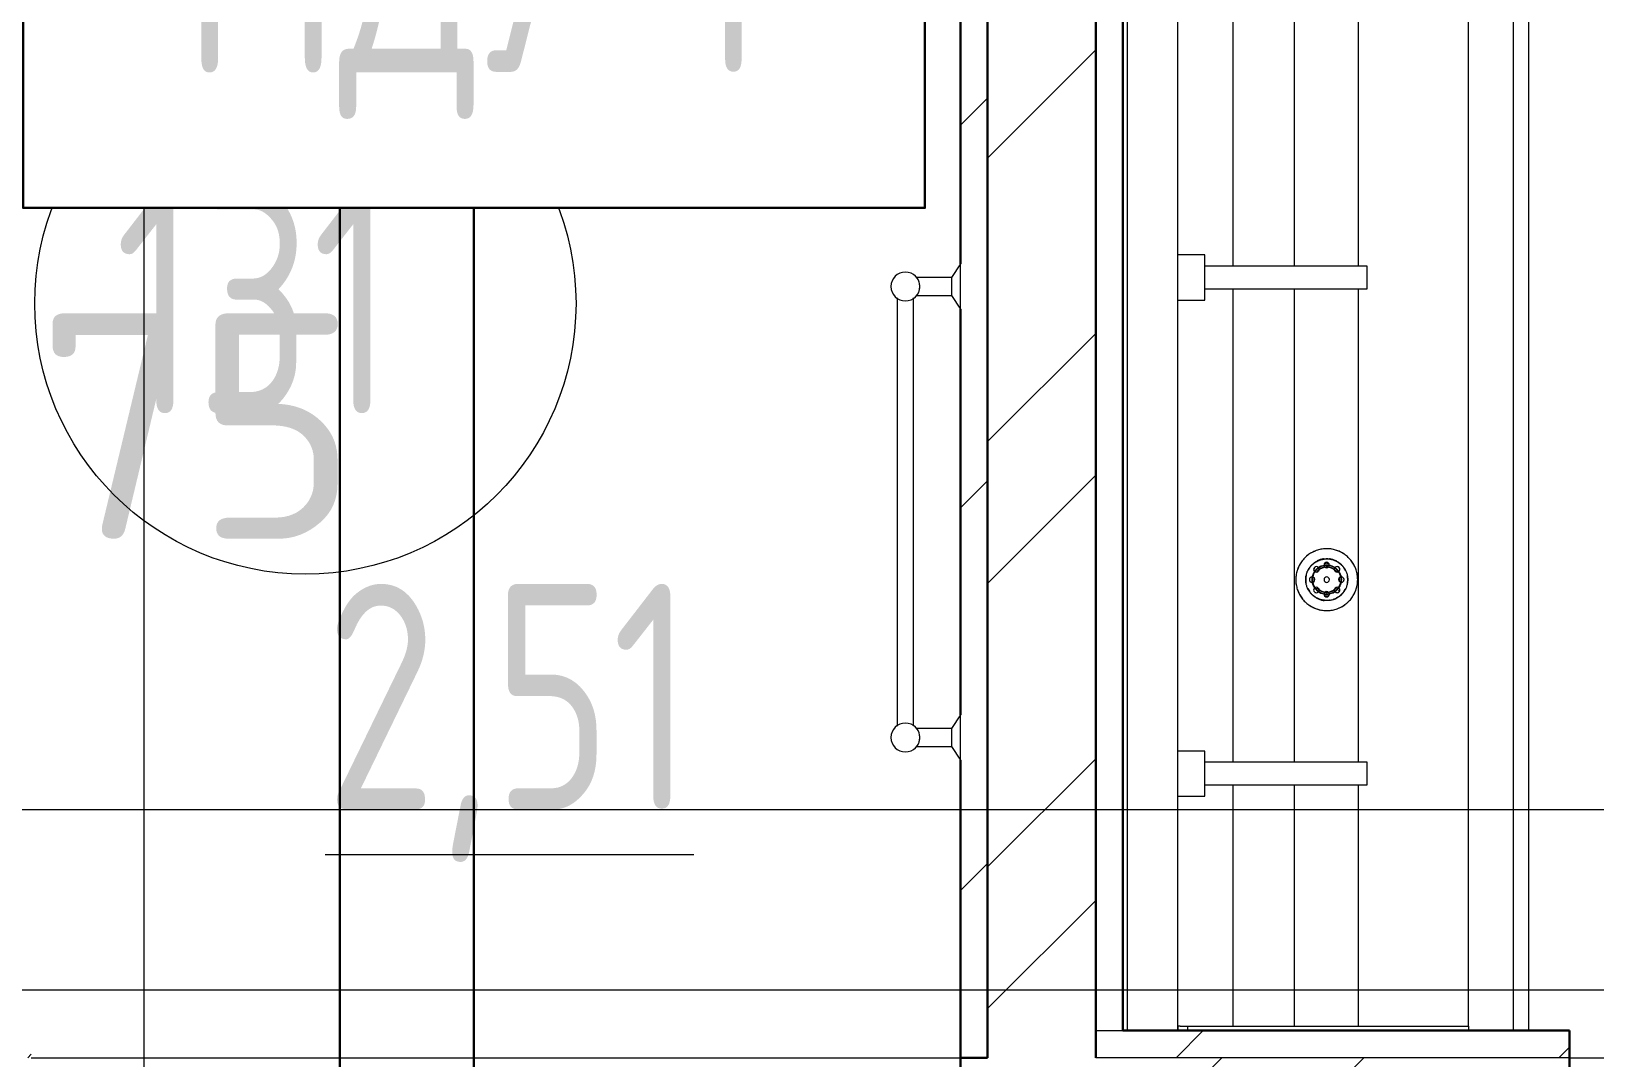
# Model space of a CAD drawing. Header units: millimetres. Extents: x -1073752 to 1436911, y -1379358 to 94781.
# Drawn here: x -1007392 to -1005659, y -909094 to -907956 of the extents above; entities that cross this region are included whole.
import ezdxf
from ezdxf.enums import TextEntityAlignment as Align

# ---------------------------------------------------------------- set-up
doc = ezdxf.new("R2010")
doc.units = ezdxf.units.MM
doc.set_wipeout_variables(frame=1)
doc.linetypes.add('ADSK_Линия сетки', pattern=[25, 20, -2.5, 0, -2.5])
doc.linetypes.add('ADSK_Сверху', pattern=[450, 300, -150])
for name, color, linetype, lineweight in [('RC-Дымоудаление', 1, 'Continuous', 30), ('лс', 5, 'Continuous', 30), ('Марки помещений', 7, 'Continuous', 20), ('Оси', 252, 'Continuous', 9), ('Сантехника', 252, 'Continuous', 9), ('Стены наружные', 7, 'Continuous', 18), ('Стены штриховка', 7, 'Continuous', 9)]:
    doc.layers.add(name, color=color, linetype=linetype, lineweight=lineweight)
doc.layers.add('RC-Позиционные_обозначения', color=7, linetype='Continuous')
doc.layers.add('Линии', color=7, linetype='Continuous', lineweight=9, true_color=0x00a600)
doc.styles.add('GOST Common_3', font='', dxfattribs={"height": 3.5})
doc.styles.add('ISOCPEUR', font='isocpeur.ttf', dxfattribs={"height": 250})
doc.styles.add('RubezhCAD', font='isocpeur.ttf')
doc.styles.get("Standard").update_dxf_attribs({"font": 'arial.ttf'})
doc.styles.get('GOST Common_3').set_extended_font_data('GOST 2.304 type A')

# ---------------------------------------------------------------- blocks, each defined once
blk = doc.blocks.new('1 этаж')
at = {"layer": 'Линии', "color": 251, "linetype": 'ADSK_Сверху', "ltscale": 100, "true_color": 0x636466}
blk.add_line((-15070.8, -11343.7), (-4250.8, -11343.7), dxfattribs=at)
at = {"layer": 'Марки помещений', "color": 251, "true_color": 0x636466}
blk.add_circle((-14676.9, -10782.6), 300, dxfattribs=at)
at = {"layer": 'Оси', "color": 251, "linetype": 'ADSK_Линия сетки', "ltscale": 100, "true_color": 0x636466}
for p, q in [((-14855.8, -2643.7), (-14855.8, -32499.9)), ((4411.5, -11543.7), (-72528.1, -11543.7))]:
    blk.add_line(p, q, dxfattribs=at)
at = {"layer": 'Сантехника', "color": 251, "true_color": 0x636466}
for p, q in [((-13765.8, -11588.7), (-13765.8, -9918.7)), ((-13709.8, -11583.7), (-13709.8, -9923.7)), ((-13387.8, -11583.7), (-13387.8, -9923.7)), ((-13337.8, -11588.7), (-13337.8, -9918.7)), ((-13320.8, -11588.7), (-13320.8, -9918.7)), ((-13648.4, -10741.3), (-13648.4, -10216.2)), ((-13580.4, -10741.2), (-13580.4, -10216.2)), ((-13509.7, -10741.2), (-13509.7, -10216.2)), ((-13950.8, -10738.7), (-13960.8, -10753.7)), ((-13950.8, -10738.7), (-13960.8, -10753.7)), ((-13950.8, -10788.7), (-13950.8, -10738.7)), ((-13679.8, -10728.7), (-13709.8, -10728.7)), ((-13679.8, -10778.7), (-13679.8, -10728.7)), ((-13499.8, -10741.2), (-13679.8, -10741.2)), ((-13499.8, -10766.2), (-13499.8, -10741.2)), ((-13960.8, -10753.7), (-13999.3, -10753.7)), ((-13960.8, -10753.7), (-13960.8, -10773.7)), ((-14020.8, -10776.4), (-14020.8, -11251.1)), ((-14002.8, -11250.6), (-14002.8, -10776.4)), ((-13999.3, -10773.7), (-13960.8, -10773.7)), ((-13960.8, -10773.7), (-13950.8, -10788.7)), ((-13709.8, -10778.7), (-13679.8, -10778.7)), ((-13679.8, -10766.2), (-13499.8, -10766.2)), ((-13648.4, -11291.3), (-13648.4, -10766.2)), ((-13580.4, -11291.2), (-13580.4, -10766.2)), ((-13509.7, -11291.2), (-13509.7, -10766.2)), ((-13950.8, -11238.7), (-13960.8, -11253.7)), ((-13950.8, -11238.7), (-13960.8, -11253.7)), ((-13950.8, -11288.7), (-13950.8, -11238.7)), ((-13960.8, -11253.7), (-13999.3, -11253.7)), ((-13960.8, -11253.7), (-13960.8, -11273.7)), ((-13999.3, -11273.7), (-13960.8, -11273.7)), ((-13960.8, -11273.7), (-13950.8, -11288.7)), ((-13679.8, -11278.7), (-13709.8, -11278.7)), ((-13679.8, -11328.7), (-13679.8, -11278.7)), ((-13499.8, -11291.2), (-13679.8, -11291.2)), ((-13499.8, -11316.2), (-13499.8, -11291.2)), ((-13648.4, -11583.7), (-13648.4, -11316.2)), ((-13709.8, -11328.7), (-13679.8, -11328.7)), ((-13679.8, -11316.2), (-13499.8, -11316.2)), ((-13580.4, -11583.7), (-13580.4, -11316.2)), ((-13509.7, -11583.7), (-13509.7, -11316.2)), ((-13709.8, -11588.7), (-13709.8, -11583.7)), ((-13707.4, -11583.7), (-13709.8, -11583.7)), ((-13709.8, -11583.7), (-13709.8, -11588.7)), ((-13707.4, -11583.7), (-13698.9, -11583.7)), ((-13698.9, -11583.7), (-13387.8, -11583.7)), ((-13698.9, -11588.7), (-13698.9, -11583.7)), ((-13387.8, -11583.7), (-13387.8, -11588.7))]:
    blk.add_line(p, q, dxfattribs=at)
at = {"layer": 'Сантехника', "color": 251, "true_color": 0x636466, "flags": 128}
for points in [[(-13510.5, -11088.7), (-13510.5, -11087.4), (-13510.6, -11086), (-13510.7, -11084.6), (-13510.9, -11083.3), (-13511.2, -11081.9), (-13511.5, -11080.6), (-13511.8, -11079.3), (-13512.2, -11077.9), (-13512.7, -11076.6), (-13513.2, -11075.4), (-13513.8, -11074.1), (-13514.4, -11072.9), (-13515, -11071.7), (-13515.7, -11070.5), (-13516.5, -11069.4), (-13517.3, -11068.2), (-13518.1, -11067.2), (-13519, -11066.1), (-13519.9, -11065.1), (-13520.9, -11064.1), (-13521.9, -11063.2), (-13522.9, -11062.3), (-13524, -11061.4), (-13525.1, -11060.6), (-13526.3, -11059.9), (-13527.4, -11059.2), (-13528.6, -11058.5), (-13529.9, -11057.9), (-13531.1, -11057.3), (-13532.4, -11056.8), (-13533.7, -11056.3), (-13535, -11055.9), (-13536.3, -11055.5), (-13537.6, -11055.2), (-13539, -11054.9), (-13540.3, -11054.7), (-13541.7, -11054.6), (-13543.1, -11054.5), (-13544.4, -11054.4), (-13545.8, -11054.4), (-13547.2, -11054.5), (-13548.5, -11054.6), (-13549.9, -11054.8), (-13551.3, -11055), (-13552.6, -11055.3), (-13553.9, -11055.7), (-13555.2, -11056.1), (-13556.5, -11056.5), (-13557.8, -11057), (-13559.1, -11057.5), (-13560.3, -11058.1), (-13561.5, -11058.8), (-13562.7, -11059.5), (-13563.9, -11060.2), (-13565, -11061), (-13566.1, -11061.8), (-13567.1, -11062.7), (-13568.2, -11063.6), (-13569.1, -11064.6), (-13570.1, -11065.6), (-13571, -11066.6), (-13571.9, -11067.7), (-13572.7, -11068.8), (-13573.5, -11069.9), (-13574.2, -11071), (-13574.9, -11072.2), (-13575.5, -11073.5), (-13576.1, -11074.7), (-13576.6, -11076), (-13577.1, -11077.2), (-13577.6, -11078.5), (-13577.9, -11079.9), (-13578.3, -11081.2), (-13578.5, -11082.5), (-13578.8, -11083.9), (-13578.9, -11085.3), (-13579, -11086.6), (-13579.1, -11088), (-13579.1, -11088.7)], [(-13568.1, -11088.7), (-13568.1, -11087.8), (-13568, -11086.9), (-13567.9, -11085.9), (-13567.8, -11085), (-13567.6, -11084.1), (-13567.4, -11083.2), (-13567.2, -11082.3), (-13566.9, -11081.4), (-13566.6, -11080.5), (-13566.3, -11079.7), (-13565.9, -11078.8), (-13565.5, -11078), (-13565, -11077.2), (-13564.5, -11076.4), (-13564, -11075.6), (-13563.5, -11074.8), (-13562.9, -11074.1), (-13562.3, -11073.4), (-13561.7, -11072.7), (-13561, -11072), (-13560.4, -11071.4), (-13559.6, -11070.8), (-13558.9, -11070.2), (-13558.2, -11069.6), (-13557.4, -11069.1), (-13556.6, -11068.6), (-13555.8, -11068.2), (-13555, -11067.8), (-13554.1, -11067.4), (-13553.2, -11067), (-13552.4, -11066.7), (-13551.5, -11066.4), (-13550.6, -11066.2), (-13549.7, -11065.9), (-13548.8, -11065.8), (-13547.8, -11065.6), (-13546.9, -11065.5), (-13546, -11065.5), (-13545.1, -11065.4), (-13544.1, -11065.4), (-13543.2, -11065.5), (-13542.3, -11065.6), (-13541.3, -11065.7), (-13540.4, -11065.8), (-13539.5, -11066), (-13538.6, -11066.3), (-13537.7, -11066.5), (-13536.8, -11066.8), (-13536, -11067.2), (-13535.1, -11067.5), (-13534.3, -11067.9), (-13533.4, -11068.4), (-13532.6, -11068.9), (-13531.9, -11069.4), (-13531.1, -11069.9), (-13530.3, -11070.5), (-13529.6, -11071), (-13528.9, -11071.7), (-13528.3, -11072.3), (-13527.6, -11073), (-13527, -11073.7), (-13526.4, -11074.4), (-13525.9, -11075.2), (-13525.3, -11075.9), (-13524.8, -11076.7), (-13524.4, -11077.5), (-13523.9, -11078.4), (-13523.5, -11079.2), (-13523.2, -11080.1), (-13522.8, -11080.9), (-13522.6, -11081.8), (-13522.3, -11082.7), (-13522.1, -11083.6), (-13521.9, -11084.5), (-13521.7, -11085.4), (-13521.6, -11086.4), (-13521.5, -11087.3), (-13521.5, -11088.2), (-13521.5, -11088.7)], [(-13565.2, -11078), (-13564.8, -11077.3), (-13564.3, -11076.5), (-13563.8, -11075.7), (-13563.3, -11075), (-13562.7, -11074.2), (-13562.1, -11073.5), (-13561.5, -11072.9), (-13560.9, -11072.2), (-13560.2, -11071.6), (-13559.5, -11071), (-13558.8, -11070.4)], [(-13561.3, -11072.3), (-13562, -11073), (-13562.6, -11073.7), (-13563.2, -11074.4), (-13563.7, -11075.2), (-13564.3, -11075.9), (-13564.8, -11076.7), (-13565.2, -11077.5)], [(-13558, -11069.9), (-13557.2, -11069.3), (-13556.5, -11068.9), (-13555.7, -11068.4), (-13554.8, -11068), (-13554, -11067.6), (-13553.1, -11067.3), (-13552.3, -11066.9), (-13551.4, -11066.7), (-13550.5, -11066.4), (-13549.6, -11066.2), (-13548.7, -11066), (-13547.8, -11065.9), (-13546.9, -11065.8), (-13546, -11065.7), (-13545.1, -11065.7), (-13544.1, -11065.7), (-13543.2, -11065.7), (-13542.3, -11065.8), (-13541.4, -11065.9), (-13540.5, -11066.1), (-13539.6, -11066.3), (-13538.7, -11066.5), (-13537.8, -11066.8), (-13536.9, -11067.1), (-13536.1, -11067.4), (-13535.2, -11067.8), (-13534.4, -11068.2), (-13533.6, -11068.6), (-13532.8, -11069.1), (-13532, -11069.6), (-13531.2, -11070.1), (-13530.5, -11070.7), (-13529.8, -11071.2), (-13529.1, -11071.9), (-13528.4, -11072.5), (-13527.8, -11073.2), (-13527.2, -11073.9), (-13526.6, -11074.6), (-13526.1, -11075.3), (-13525.6, -11076.1), (-13525.1, -11076.9), (-13524.6, -11077.7), (-13524.4, -11078)], [(-13548.3, -11065.7), (-13549.2, -11065.8), (-13550.1, -11066), (-13551, -11066.3), (-13551.9, -11066.5), (-13552.8, -11066.8), (-13553.6, -11067.2), (-13554.5, -11067.5), (-13555.3, -11067.9)], [(-13548.2, -11072.9), (-13547.6, -11072.8), (-13546.9, -11072.7), (-13546.3, -11072.6), (-13545.6, -11072.6), (-13545, -11072.5), (-13544.3, -11072.5), (-13543.7, -11072.6), (-13543, -11072.6), (-13542.4, -11072.7), (-13541.8, -11072.8)], [(-13534.1, -11068), (-13534.7, -11067.8), (-13535.5, -11067.4), (-13536.4, -11067), (-13537.2, -11066.7), (-13538.1, -11066.4), (-13539, -11066.2), (-13539.9, -11065.9), (-13540.8, -11065.8), (-13541.8, -11065.6)], [(-13524.6, -11077.2), (-13525.1, -11076.4), (-13525.6, -11075.6), (-13526.1, -11074.8), (-13526.7, -11074.1), (-13527.3, -11073.4), (-13527.9, -11072.7), (-13528.6, -11072)], [(-13579.1, -11088.7), (-13579.1, -11090.1), (-13579, -11091.5), (-13578.9, -11092.8), (-13578.7, -11094.2), (-13578.4, -11095.5), (-13578.1, -11096.9), (-13577.8, -11098.2), (-13577.4, -11099.5), (-13576.9, -11100.8), (-13576.4, -11102.1), (-13575.8, -11103.3), (-13575.2, -11104.6), (-13574.6, -11105.8), (-13573.9, -11107), (-13573.1, -11108.1), (-13572.3, -11109.2), (-13571.5, -11110.3), (-13570.6, -11111.3), (-13569.7, -11112.4), (-13568.7, -11113.3), (-13567.7, -11114.3), (-13566.7, -11115.2), (-13565.6, -11116), (-13564.5, -11116.8), (-13563.3, -11117.6), (-13562.2, -11118.3), (-13561, -11119), (-13559.7, -11119.6), (-13558.5, -11120.2), (-13557.2, -11120.7), (-13555.9, -11121.2), (-13554.6, -11121.6), (-13553.3, -11122), (-13552, -11122.3), (-13550.6, -11122.5), (-13549.3, -11122.7), (-13547.9, -11122.9), (-13546.5, -11123), (-13545.2, -11123), (-13543.8, -11123), (-13542.4, -11122.9), (-13541.1, -11122.8), (-13539.7, -11122.6), (-13538.4, -11122.4), (-13537, -11122.1), (-13535.7, -11121.8), (-13534.4, -11121.4), (-13533.1, -11121), (-13531.8, -11120.5), (-13530.5, -11119.9), (-13529.3, -11119.3), (-13528.1, -11118.7), (-13526.9, -11118), (-13525.7, -11117.2), (-13524.6, -11116.5), (-13523.5, -11115.6), (-13522.5, -11114.8), (-13521.4, -11113.8), (-13520.5, -11112.9), (-13519.5, -11111.9), (-13518.6, -11110.9), (-13517.7, -11109.8), (-13516.9, -11108.7), (-13516.1, -11107.6), (-13515.4, -11106.4), (-13514.7, -11105.2), (-13514.1, -11104), (-13513.5, -11102.8), (-13513, -11101.5), (-13512.5, -11100.2), (-13512, -11098.9), (-13511.7, -11097.6), (-13511.3, -11096.3), (-13511.1, -11094.9), (-13510.8, -11093.6), (-13510.7, -11092.2), (-13510.6, -11090.8), (-13510.5, -11089.5), (-13510.5, -11088.7)], [(-13567.8, -11084.8), (-13567.9, -11085.4), (-13568, -11086.4), (-13568.1, -11087.3), (-13568.1, -11088.2), (-13568.1, -11088.7)], [(-13568.1, -11088.7), (-13568.1, -11089.7), (-13568, -11090.6), (-13567.9, -11091.5), (-13567.8, -11092.4)], [(-13521.5, -11088.7), (-13521.5, -11089.7), (-13521.6, -11090.6), (-13521.7, -11091.5), (-13521.8, -11092.4), (-13522, -11093.4), (-13522.2, -11094.3), (-13522.4, -11095.2), (-13522.7, -11096.1), (-13523, -11096.9), (-13523.3, -11097.8), (-13523.7, -11098.7), (-13524.1, -11099.5), (-13524.6, -11100.3), (-13525.1, -11101.1), (-13525.6, -11101.9), (-13526.1, -11102.6), (-13526.7, -11103.4), (-13527.3, -11104.1), (-13527.9, -11104.8), (-13528.6, -11105.4), (-13529.2, -11106.1), (-13530, -11106.7), (-13530.7, -11107.3), (-13531.4, -11107.8), (-13532.2, -11108.3), (-13533, -11108.8), (-13533.8, -11109.3), (-13534.7, -11109.7), (-13535.5, -11110.1), (-13536.4, -11110.4), (-13537.2, -11110.8), (-13538.1, -11111.1), (-13539, -11111.3), (-13539.9, -11111.5), (-13540.8, -11111.7), (-13541.8, -11111.8), (-13542.7, -11111.9), (-13543.6, -11112), (-13544.5, -11112), (-13545.5, -11112), (-13546.4, -11112), (-13547.3, -11111.9), (-13548.3, -11111.8), (-13549.2, -11111.6), (-13550.1, -11111.4), (-13551, -11111.2), (-13551.9, -11110.9), (-13552.8, -11110.6), (-13553.6, -11110.3), (-13554.5, -11109.9), (-13555.3, -11109.5), (-13556.2, -11109.1), (-13557, -11108.6), (-13557.7, -11108.1), (-13558.5, -11107.6), (-13559.3, -11107), (-13560, -11106.4), (-13560.7, -11105.8), (-13561.3, -11105.1), (-13562, -11104.5), (-13562.6, -11103.8), (-13563.2, -11103), (-13563.7, -11102.3), (-13564.3, -11101.5), (-13564.8, -11100.7), (-13565.2, -11099.9), (-13565.7, -11099.1), (-13566.1, -11098.3), (-13566.4, -11097.4), (-13566.8, -11096.5), (-13567, -11095.7), (-13567.3, -11094.8), (-13567.5, -11093.9), (-13567.7, -11092.9), (-13567.9, -11092), (-13568, -11091.1), (-13568.1, -11090.2), (-13568.1, -11089.2), (-13568.1, -11088.7)], [(-13567.8, -11088.7), (-13567.8, -11087.8), (-13567.8, -11086.9), (-13567.7, -11086), (-13567.5, -11085.1), (-13567.4, -11084.2), (-13567.2, -11083.3)], [(-13567.3, -11093.8), (-13567.5, -11092.9), (-13567.6, -11092), (-13567.7, -11091.1), (-13567.8, -11090.1), (-13567.8, -11089.2), (-13567.8, -11088.7)], [(-13561, -11088.7), (-13561, -11088.1), (-13560.9, -11087.4), (-13560.9, -11086.8), (-13560.8, -11086.2), (-13560.7, -11085.5), (-13560.5, -11084.9), (-13560.4, -11084.3), (-13560.2, -11083.6), (-13560, -11083), (-13559.7, -11082.4), (-13559.5, -11081.8), (-13559.2, -11081.3), (-13558.9, -11080.7), (-13558.5, -11080.1), (-13558.2, -11079.6), (-13557.8, -11079.1), (-13557.4, -11078.5), (-13557, -11078), (-13556.5, -11077.6), (-13556.1, -11077.1), (-13555.6, -11076.7), (-13555.1, -11076.2), (-13554.6, -11075.8), (-13554.1, -11075.5), (-13553.6, -11075.1)], [(-13553.8, -11102.2), (-13554.3, -11101.8), (-13554.9, -11101.4), (-13555.4, -11101), (-13555.8, -11100.6), (-13556.3, -11100.1), (-13556.7, -11099.7), (-13557.2, -11099.2), (-13557.6, -11098.7), (-13558, -11098.2), (-13558.3, -11097.6), (-13558.7, -11097.1), (-13559, -11096.5), (-13559.3, -11095.9), (-13559.6, -11095.4), (-13559.8, -11094.8), (-13560.1, -11094.2), (-13560.3, -11093.5), (-13560.5, -11092.9), (-13560.6, -11092.3), (-13560.7, -11091.7), (-13560.8, -11091), (-13560.9, -11090.4), (-13561, -11089.7), (-13561, -11089.1), (-13561, -11088.7)], [(-13528.6, -11088.7), (-13528.6, -11089.4), (-13528.7, -11090), (-13528.7, -11090.7), (-13528.8, -11091.3), (-13528.9, -11091.9), (-13529.1, -11092.6), (-13529.2, -11093.2), (-13529.4, -11093.8), (-13529.6, -11094.4), (-13529.9, -11095), (-13530.1, -11095.6), (-13530.4, -11096.2), (-13530.7, -11096.8), (-13531.1, -11097.3), (-13531.4, -11097.9), (-13531.8, -11098.4), (-13532.2, -11098.9), (-13532.6, -11099.4), (-13533.1, -11099.9), (-13533.5, -11100.4), (-13534, -11100.8), (-13534.5, -11101.2), (-13535, -11101.6), (-13535.5, -11102), (-13536, -11102.4)], [(-13535.8, -11075.3), (-13535.3, -11075.6), (-13534.8, -11076), (-13534.3, -11076.4), (-13533.8, -11076.9), (-13533.3, -11077.3), (-13532.9, -11077.8), (-13532.4, -11078.3), (-13532, -11078.8), (-13531.6, -11079.3), (-13531.3, -11079.8), (-13530.9, -11080.4), (-13530.6, -11080.9), (-13530.3, -11081.5), (-13530, -11082.1), (-13529.8, -11082.7), (-13529.5, -11083.3), (-13529.3, -11083.9), (-13529.2, -11084.5), (-13529, -11085.2), (-13528.9, -11085.8), (-13528.8, -11086.4), (-13528.7, -11087.1), (-13528.6, -11087.7), (-13528.6, -11088.4), (-13528.6, -11088.7)], [(-13521.8, -11088.7), (-13521.8, -11089.7), (-13521.8, -11090.6), (-13521.9, -11091.5), (-13522.1, -11092.4), (-13522.2, -11093.3), (-13522.4, -11094.2)], [(-13522.3, -11083.7), (-13522.1, -11084.6), (-13522, -11085.5), (-13521.9, -11086.4), (-13521.8, -11087.3), (-13521.8, -11088.2), (-13521.8, -11088.7)], [(-13521.9, -11092.9), (-13521.7, -11092), (-13521.6, -11091.1), (-13521.5, -11090.2), (-13521.5, -11089.2), (-13521.5, -11088.7)], [(-13521.5, -11088.7), (-13521.5, -11087.8), (-13521.6, -11086.9), (-13521.7, -11085.9), (-13521.8, -11085)], [(-13540.9, -11111.4), (-13541.8, -11111.6), (-13542.7, -11111.7), (-13543.6, -11111.7), (-13544.6, -11111.8), (-13545.5, -11111.8), (-13546.4, -11111.7), (-13547.3, -11111.6), (-13548.2, -11111.5), (-13549.1, -11111.4), (-13550, -11111.2), (-13550.9, -11110.9), (-13551.8, -11110.7), (-13552.7, -11110.4), (-13553.5, -11110), (-13554.4, -11109.7), (-13555.2, -11109.3), (-13556, -11108.8), (-13556.8, -11108.4), (-13557.6, -11107.9), (-13558.4, -11107.4), (-13559.1, -11106.8), (-13559.8, -11106.2), (-13560.5, -11105.6), (-13561.2, -11105), (-13561.8, -11104.3), (-13562.4, -11103.6), (-13563, -11102.9), (-13563.5, -11102.1), (-13564.1, -11101.4), (-13564.5, -11100.6), (-13565, -11099.8)], [(-13565, -11100.3), (-13564.5, -11101.1), (-13564, -11101.9), (-13563.5, -11102.6), (-13562.9, -11103.4), (-13562.3, -11104.1), (-13561.7, -11104.8), (-13561, -11105.4)], [(-13541.4, -11104.6), (-13542, -11104.7), (-13542.7, -11104.8), (-13543.3, -11104.9), (-13544, -11104.9), (-13544.6, -11104.9), (-13545.3, -11104.9), (-13545.9, -11104.9), (-13546.6, -11104.8), (-13547.2, -11104.8), (-13547.8, -11104.6)], [(-13531.6, -11107.6), (-13532.4, -11108.1), (-13533.1, -11108.6), (-13533.9, -11109), (-13534.8, -11109.5), (-13535.6, -11109.9), (-13536.5, -11110.2), (-13537.3, -11110.5)], [(-13524.4, -11099.4), (-13524.8, -11100.2), (-13525.3, -11101), (-13525.8, -11101.7), (-13526.3, -11102.5), (-13526.9, -11103.2), (-13527.5, -11103.9), (-13528.1, -11104.6), (-13528.8, -11105.3), (-13529.4, -11105.9), (-13530.1, -11106.5), (-13530.8, -11107.1)], [(-13528.3, -11105.1), (-13527.6, -11104.5), (-13527, -11103.8), (-13526.4, -11103), (-13525.9, -11102.3), (-13525.3, -11101.5), (-13524.8, -11100.7), (-13524.4, -11099.9)], [(-13555.8, -11109.3), (-13555, -11109.7), (-13554.1, -11110.1), (-13553.2, -11110.4), (-13552.4, -11110.8), (-13551.5, -11111.1), (-13550.6, -11111.3), (-13549.7, -11111.5), (-13548.8, -11111.7), (-13547.8, -11111.8)], [(-13536.8, -11110.6), (-13536, -11110.3), (-13535.1, -11109.9), (-13534.3, -11109.5), (-13534.1, -11109.4)]]:
    blk.add_lwpolyline(points, dxfattribs=at)
at = {"layer": 'Сантехника', "color": 251, "true_color": 0x636466}
for centre, radius, start, end in [((-14011.8, -10763.7), 16, 90, 270), ((-14011.8, -10763.7), 16, 270, 90), ((-13544.8, -11088.7), 34.3, 81.2405, 94.5295), ((-13544.8, -11088.7), 34.3, 75.5624, 79.0767), ((-13544.8, -11088.7), 34.3, 56.5875, 71.3412), ((-13544.8, -11088.7), 34.3, 145.0376, 161.2102), ((-13544.8, -11088.7), 34.3, 112.2071, 130.7179), ((-13544.8, -11088.7), 15.9, 0, 180), ((-13544.8, -11088.7), 16.2, 110.5449, 135), ((-13544.8, -11088.7), 16.2, 48.5253, 101.028), ((-13544.8, -11072.5), 3, 0, 180), ((-13544.8, -11072.5), 3, 100.5906, 180), ((-13544.8, -11072.5), 3, 180, 255), ((-13544.8, -11072.5), 3, 180, 0), ((-13544.8, -11088.7), 18.1, 83.5568, 96.4432), ((-13544.8, -11072.5), 3, 0, 90), ((-13544.8, -11072.5), 3, 285, 0), ((-13544.8, -11088.7), 34.3, 20.4173, 38.2302), ((-13544.8, -11088.7), 34.3, 170.2639, 180), ((-13544.8, -11088.7), 34.3, 180, 184.4583), ((-13544.8, -11088.7), 34.3, 164.3157, 167.198), ((-13544.8, -11088.7), 23, 144, 151.5209), ((-13561, -11088.7), 3, 90, 180), ((-13561, -11088.7), 3, 150, 180), ((-13561, -11088.7), 3, 180, 210), ((-13561, -11088.7), 3, 180, 270), ((-13561, -11088.7), 3, 90, 105), ((-13544.8, -11088.7), 16.2, 158.4339, 180), ((-13561, -11088.7), 3, 30, 90), ((-13561, -11088.7), 3, 0, 90), ((-13561, -11088.7), 3, 270, 0), ((-13561, -11088.7), 3, 270, 330), ((-13544.8, -11088.7), 15.9, 180, 0), ((-13544.8, -11088.7), 16.2, 136.7674, 155.2568), ((-13556.3, -11077.3), 3, 45, 225), ((-13556.3, -11077.3), 3, 135, 195), ((-13544.8, -11088.7), 18.1, 136.4294, 141.4432), ((-13556.3, -11077.3), 3, 210, 225), ((-13544.8, -11088.7), 14.1, 175.6407, 180), ((-13544.8, -11088.7), 14.1, 180, 186.7316), ((-13544.8, -11088.7), 13.9, 175.5768, 180), ((-13544.8, -11088.7), 13.9, 175.5768, 180), ((-13556.3, -11077.3), 3, 225, 45), ((-13556.3, -11077.3), 3, 225, 285), ((-13556.3, -11077.3), 3, 90, 120), ((-13544.8, -11088.7), 14.1, 136.2949, 141.7649), ((-13544.8, -11088.7), 14.1, 127.448, 138.2234), ((-13544.8, -11088.7), 14.1, 127.002, 135), ((-13544.8, -11088.7), 13.9, 45, 135), ((-13544.8, -11088.7), 13.9, 45, 135), ((-13556.3, -11077.3), 3, 330, 45), ((-13544.8, -11088.7), 14.1, 113.7949, 123.75), ((-13544.8, -11088.7), 14.1, 102.5449, 112.5), ((-13544.8, -11088.7), 3, 0, 180), ((-13544.8, -11088.7), 3, 180, 0), ((-13544.8, -11088.7), 14.1, 92.4724, 101.25), ((-13544.8, -11088.7), 14.1, 84.6458, 100.001), ((-13544.8, -11088.7), 14.1, 80.0449, 90), ((-13544.8, -11088.7), 14.1, 68.7949, 78.75), ((-13544.8, -11088.7), 14.1, 57.5449, 67.5), ((-13533.3, -11077.3), 3, 135, 210), ((-13533.3, -11077.3), 3, 135, 315), ((-13544.8, -11088.7), 14.1, 42.2028, 53.1621), ((-13544.8, -11088.7), 14.1, 46.2949, 52.998), ((-13533.3, -11077.3), 3, 315, 135), ((-13544.8, -11088.7), 14.1, 38.2351, 45), ((-13533.3, -11077.3), 3, 255, 315), ((-13533.3, -11077.3), 3, 60, 90), ((-13528.6, -11088.7), 3, 90, 180), ((-13528.6, -11088.7), 3, 180, 270), ((-13533.3, -11077.3), 3, 345, 45), ((-13533.3, -11077.3), 3, 315, 330), ((-13528.6, -11088.7), 3, 90, 150), ((-13528.6, -11088.7), 3, 210, 270), ((-13544.8, -11088.7), 14.1, 0, 6.7316), ((-13544.8, -11088.7), 14.1, 353.2684, 0), ((-13544.8, -11088.7), 16.2, 338.4339, 0), ((-13528.6, -11088.7), 3, 75, 90), ((-13528.6, -11088.7), 3, 0, 90), ((-13528.6, -11088.7), 3, 270, 0), ((-13544.8, -11088.7), 23, 25.3123, 36), ((-13528.6, -11088.7), 3, 0, 30), ((-13528.6, -11088.7), 3, 330, 0), ((-13544.8, -11088.7), 34.3, 7.918, 10.0463), ((-13544.8, -11088.7), 34.3, 352.082, 0), ((-13544.8, -11088.7), 34.3, 0, 4.4583), ((-13544.8, -11088.7), 34.3, 186.4389, 190.0463), ((-13544.8, -11088.7), 34.3, 200.4173, 218.2302), ((-13544.8, -11088.7), 23, 205.3123, 216), ((-13561, -11088.7), 3, 255, 270), ((-13556.3, -11100.2), 3, 135, 315), ((-13556.3, -11100.2), 3, 165, 225), ((-13556.3, -11100.2), 3, 135, 150), ((-13556.3, -11100.2), 3, 75, 135), ((-13556.3, -11100.2), 3, 315, 135), ((-13556.3, -11100.2), 3, 240, 270), ((-13544.8, -11088.7), 16.2, 225, 281.028), ((-13544.8, -11088.7), 14.1, 219.6147, 225), ((-13544.8, -11088.7), 13.9, 220.1945, 319.8055), ((-13544.8, -11088.7), 13.9, 220.1945, 315), ((-13544.8, -11088.7), 14.1, 221.7766, 232.7822), ((-13544.8, -11088.7), 14.1, 226.2949, 236.25), ((-13556.3, -11100.2), 3, 315, 30), ((-13544.8, -11088.7), 14.1, 237.5449, 247.5), ((-13544.8, -11088.7), 14.1, 248.7949, 258.75), ((-13544.8, -11104.9), 3, 0, 180), ((-13544.8, -11104.9), 3, 105, 180), ((-13544.8, -11104.9), 3, 180, 259.4094), ((-13544.8, -11104.9), 3, 180, 0), ((-13544.8, -11088.7), 14.1, 260.0449, 270), ((-13544.8, -11088.7), 14.1, 260.5238, 275.3542), ((-13544.8, -11088.7), 18.1, 263.5568, 276.4432), ((-13544.8, -11104.9), 3, 270, 0), ((-13544.8, -11088.7), 14.1, 271.2949, 281.25), ((-13544.8, -11104.9), 3, 0, 75), ((-13544.8, -11088.7), 14.1, 282.5449, 292.5), ((-13544.8, -11088.7), 14.1, 293.7949, 303.75), ((-13544.8, -11088.7), 16.2, 290.5449, 311.4747), ((-13544.8, -11088.7), 14.1, 304.7852, 317.7972), ((-13544.8, -11088.7), 14.1, 305.0449, 315), ((-13533.3, -11100.2), 3, 45, 225), ((-13533.3, -11100.2), 3, 150, 225), ((-13533.3, -11100.2), 3, 225, 45), ((-13533.3, -11100.2), 3, 45, 105), ((-13544.8, -11088.7), 16.2, 315, 320.552), ((-13533.3, -11100.2), 3, 270, 300), ((-13544.8, -11088.7), 18.1, 316.1528, 321.4432), ((-13533.3, -11100.2), 3, 30, 45), ((-13533.3, -11100.2), 3, 315, 15), ((-13528.6, -11088.7), 3, 270, 285), ((-13544.8, -11088.7), 23, 324, 334.1058), ((-13544.8, -11088.7), 34.3, 325.0376, 341.2102), ((-13544.8, -11088.7), 34.3, 344.6347, 347.198), ((-13544.8, -11088.7), 34.3, 236.6069, 252.8932), ((-13544.8, -11088.7), 34.3, 255.5624, 259.0767), ((-13544.8, -11088.7), 34.3, 261.2405, 274.5295), ((-13544.8, -11088.7), 34.3, 292.2071, 310.7179), ((-13544.8, -11088.7), 34.3, 313.5244, 316.5478), ((-14011.8, -11263.7), 16, 90, 270), ((-14011.8, -11263.7), 16, 270, 90)]:
    blk.add_arc(centre, radius, start, end, dxfattribs=at)
for points, knots in [([(-13996.6, -10758.7), (-13996.9, -10757.9), (-13997.2, -10757.1), (-13997.7, -10756.2), (-13998, -10755.7), (-13998.3, -10755.1), (-13998.6, -10754.6), (-13998.8, -10754.4), (-13998.9, -10754.3), (-13999.1, -10754), (-13999.2, -10753.8), (-13999.3, -10753.7), (-13999.3, -10753.7)], [0.6666667, 0.6666667, 0.6666667, 0.6666667, 0.75, 0.7708333, 0.7916667, 0.8333333, 0.875, 0.8854167, 0.8958333, 0.9166667, 0.9583333, 1, 1, 1, 1]), ([(-13998.8, -10773.1), (-13998.8, -10773), (-13998.6, -10772.8), (-13998.3, -10772.4), (-13998, -10771.9), (-13997.5, -10770.9), (-13996.8, -10769.4), (-13996.2, -10767.2), (-13995.9, -10765.6), (-13995.8, -10764.5), (-13995.8, -10764)], [0.1111111, 0.1111111, 0.1111111, 0.1111111, 0.1388889, 0.1666667, 0.1944444, 0.2222222, 0.3333333, 0.3888889, 0.4444444, 0.4925448, 0.4925448, 0.4925448, 0.4925448]), ([(-13996.6, -11258.7), (-13996.9, -11257.9), (-13997.2, -11257.1), (-13997.7, -11256.2), (-13998, -11255.7), (-13998.3, -11255.1), (-13998.6, -11254.6), (-13998.8, -11254.4), (-13998.9, -11254.3), (-13999.1, -11254), (-13999.2, -11253.8), (-13999.3, -11253.7), (-13999.3, -11253.7)], [0.6666667, 0.6666667, 0.6666667, 0.6666667, 0.75, 0.7708333, 0.7916667, 0.8333333, 0.875, 0.8854167, 0.8958333, 0.9166667, 0.9583333, 1, 1, 1, 1]), ([(-13999.3, -11273.7), (-13999.3, -11273.7), (-13999.2, -11273.6), (-13999, -11273.4), (-13998.8, -11273.1), (-13998.6, -11272.8), (-13998.3, -11272.4), (-13998, -11271.9), (-13997.5, -11270.9), (-13996.8, -11269.4), (-13996.2, -11267.2), (-13995.9, -11265.7), (-13995.8, -11264.6), (-13995.8, -11264.1)], [0, 0, 0, 0, 0.0555556, 0.0833333, 0.1111111, 0.1388889, 0.1666667, 0.1944444, 0.2222222, 0.3333333, 0.3888889, 0.4444444, 0.4884465, 0.4884465, 0.4884465, 0.4884465])]:
    blk.add_open_spline(points, degree=3, knots=knots, dxfattribs=at)
for points in [[(-13995.9, -10761.9), (-13996, -10761.4), (-13996.1, -10760.8), (-13996.2, -10760.2)], [(-13995.9, -11261.9), (-13996, -11261.4), (-13996.1, -11260.8), (-13996.2, -11260.2)]]:
    blk.add_open_spline(points, degree=3, dxfattribs=at)
at = {"layer": 'Стены наружные', "color": 251, "lineweight": 30, "true_color": 0x636466}
for p, q in [((-13920.8, -9848.7), (-13920.8, -11618.7)), ((-13950.8, -9878.7), (-13950.8, -10738.7)), ((-13800.8, -11618.7), (-13800.8, -9888.7)), ((-13770.8, -11588.7), (-13770.8, -9918.7)), ((-13950.8, -10788.7), (-13950.8, -11238.7)), ((-13950.8, -11288.7), (-13950.8, -11618.7)), ((-13275.8, -11588.7), (-13770.8, -11588.7)), ((-13275.8, -11688.7), (-13275.8, -11588.7)), ((-13950.8, -11618.7), (-13920.8, -11618.7)), ((-13950.7, -11618.7), (-13950.7, -11688.7))]:
    blk.add_line(p, q, dxfattribs=at)
at = {"layer": 'Стены наружные', "color": 251, "linetype": 'Continuous', "lineweight": 9, "true_color": 0x636466}
for p, q in [((-13920.8, -10621.4), (-13800.8, -10501.4)), ((-13950.8, -10584.9), (-13920.8, -10554.9)), ((-13920.8, -10935.7), (-13800.8, -10815.7)), ((-13950.8, -11009.2), (-13920.8, -10979.2)), ((-13920.8, -11092.9), (-13800.8, -10972.9)), ((-13920.8, -11407.2), (-13800.8, -11287.2)), ((-13950.8, -11433.5), (-13920.8, -11403.5)), ((-13920.8, -11564.3), (-13800.8, -11444.3)), ((-13711.8, -11618.7), (-13681.8, -11588.7)), ((-13287.5, -11618.7), (-13275.8, -11607)), ((-14984.6, -11618.7), (-14980.7, -11614.8)), ((-13780.9, -11738.7), (-13660.9, -11618.7)), ((-13623.7, -11738.7), (-13503.7, -11618.7))]:
    blk.add_line(p, q, dxfattribs=at)
at = {"layer": 'Стены наружные', "color": 251, "true_color": 0x636466}
for p, q in [((-14980.7, -11618.7), (-13950.8, -11618.7)), ((-13275.8, -11618.7), (-12145.8, -11618.7))]:
    blk.add_line(p, q, dxfattribs=at)
at = {"layer": 'Стены штриховка', "color": 251, "true_color": 0x636466}
for p, q in [((-13800.8, -11588.7), (-13770.8, -11588.7)), ((-13275.8, -11618.7), (-13800.8, -11618.7))]:
    blk.add_line(p, q, dxfattribs=at)
at = {"layer": 'Марки помещений', "color": 251, "true_color": 0x636466, "style": 'GOST Common_3', "width": 0.9}
for s, p in [('131', (-14888, -10904.9)), ('%%U2,51', (-14654.8, -11343.4))]:
    blk.add_text(s, height=250, dxfattribs=at).set_placement(p)
blk = doc.blocks.new('RC-UGO-MDU-01')
at = {"layer": 'RC-Дымоудаление'}
blk.add_point((0, 0), dxfattribs=at)
blk.add_attdef('PSTN', text='', height=2.5, dxfattribs=at).set_placement((5.821, 2.37), align=Align.BOTTOM_CENTER)
blk.add_wipeout([(4.998, 2.498), (4.998, -2.498), (-4.998, -2.498), (-4.998, 2.498)]).dxf.layer = 'RC-Дымоудаление'
blk.add_wipeout([(-4.998, -2.498), (-4.998, 2.498), (4.998, 2.498), (4.998, -2.498)]).dxf.layer = 'RC-Дымоудаление'
blk.add_lwpolyline([(-4.998, 2.498), (4.998, 2.498), (4.998, -2.498), (-4.998, -2.498), (-4.998, 2.498)], close=True, dxfattribs=at)
at = {"layer": 'RC-Дымоудаление', "ltscale": 100, "style": 'ISOCPEUR', "width": 0.7}
blk.add_text('МДУ-1', height=2.5, dxfattribs=at).set_placement((0, 0), align=Align.MIDDLE)

msp = doc.modelspace()

# ---------------------------------------------------------------- linework, layer by layer
at = {"layer": 'лс', "color": 5}
for p, q in [((-1007049.9, -909643.2), (-1007049.9, -908152.3)), ((-1006901.4, -908152.3), (-1006901.4, -909643.2))]:
    msp.add_line(p, q, dxfattribs=at)

# ---------------------------------------------------------------- block references
msp.add_blockref('1 этаж', (-992411.4, -897475.7))

# ---------------------------------------------------------------- next in the draw order: block references
at = {"layer": 'RC-Дымоудаление', "color": 4, "linetype": 'Continuous', "lineweight": 40, "ltscale": 15}
ref = msp.add_blockref('RC-UGO-MDU-01', (-1006901.4, -907902.5), dxfattribs=dict(at, xscale=100, yscale=100, zscale=100))
ref.add_attrib('PSTN', '1А1.75', dxfattribs={"layer": 'RC-Позиционные_обозначения', "height": 250, "style": 'RubezhCAD'}).set_placement((-1007482.2, -908594), align=Align.BOTTOM_CENTER)

doc.saveas('drawing.dxf')
